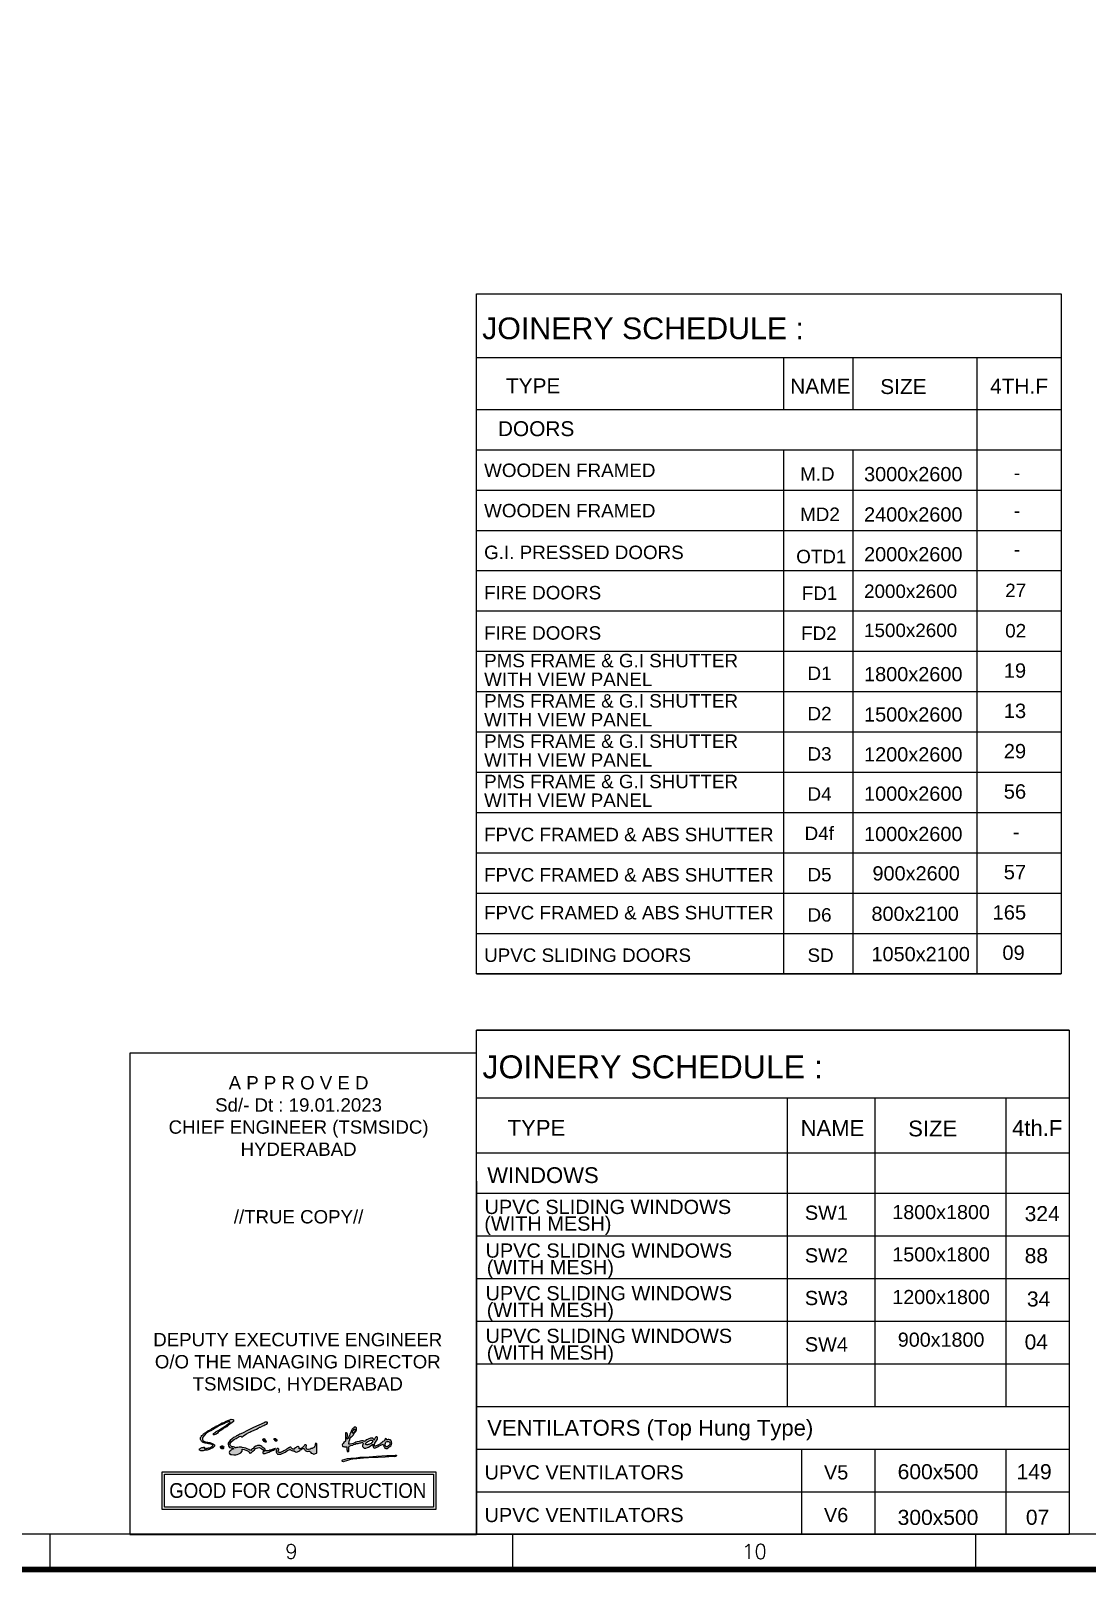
# Model space of a CAD drawing. Extents: x 7620542 to 7843793, y -6476226 to -6093835.
# Drawn here: x 7768538 to 7810962, y -6476226 to -6414280 of the extents above; entities that cross this region are included whole.
import ezdxf
from ezdxf.enums import TextEntityAlignment as Align

# ---------------------------------------------------------------- set-up
doc = ezdxf.new("R2010")
doc.units = 0
doc.header["$LTSCALE"] = 600
doc.header["$MEASUREMENT"] = 0
for name, color, linetype in [('HAT', 35, 'CONTINUOUS'), ('joinery', 7, 'CONTINUOUS'), ('sign-1', 170, 'CONTINUOUS'), ('TITLE', 7, 'CONTINUOUS'), ('Wall', 1, 'CONTINUOUS')]:
    doc.layers.add(name, color=color, linetype=linetype)
doc.styles.add('ARIAL', font='arial.ttf')
doc.styles.add('ROMANS', font='romans.shx')

# ---------------------------------------------------------------- blocks, each defined once
blk = doc.blocks.new('A$C66962185')
at = {"layer": 'TITLE'}
blk.add_line((360.7, -141176.03), (2.14, -141176.03), dxfattribs=at)
at = {"layer": 'TITLE', "color": 0}
for p, q in [((241.95, -141178.33), (241.95, -141176.03)), ((272.21, -141178.33), (272.21, -141176.03)), ((302.47, -141178.33), (302.47, -141176.03))]:
    blk.add_line(p, q, dxfattribs=at)
at = {"layer": 'TITLE', "color": 7, "const_width": 0.355}
blk.add_lwpolyline([(363, -140928.36), (363, -141178.33), (0, -141178.33), (0, -140928.36)], close=True, dxfattribs=at)
at = {"layer": 'TITLE', "color": 0, "style": 'ROMANS'}
for s, p in [('9', (257.73, -141177.15)), ('10', (287.99, -141177.15))]:
    blk.add_text(s, height=0.952, dxfattribs=at).set_placement(p, align=Align.MIDDLE)
blk = doc.blocks.new('SSrinivas Rao')
at = {"layer": 'sign-1', "ltscale": 150}
h = blk.add_hatch(color=256, dxfattribs=at)
h.dxf.hatch_style = 1
h.paths.add_polyline_path([(4908482, -2697589), (4908473, -2697617), (4908473, -2697647), (4908482, -2697672), (4908507, -2697690), (4908551, -2697711), (4908609, -2697716), (4908659, -2697727), (4908705, -2697739), (4908749, -2697764), (4908772, -2697785), (4908777, -2697801), (4908777, -2697815), (4908763, -2697838), (4908733, -2697863), (4908680, -2697884), (4908646, -2697902), (4908595, -2697913), (4908540, -2697920), (4908496, -2697930), (4908489, -2697930), (4908468, -2697930), (4908438, -2697930), (4908420, -2697923), (4908405, -2697920), (4908400, -2697912), (4908402, -2697887), (4908409, -2697881), (4908421, -2697876), (4908432, -2697869), (4908442, -2697861), (4908464, -2697854), (4908484, -2697854), (4908494, -2697848), (4908501, -2697847), (4908513, -2697841), (4908524, -2697846), (4908527, -2697853), (4908532, -2697862), (4908521, -2697867), (4908523, -2697874), (4908529, -2697880), (4908537, -2697883), (4908546, -2697883), (4908560, -2697874), (4908579, -2697874), (4908588, -2697870), (4908596, -2697869), (4908605, -2697864), (4908618, -2697864), (4908622, -2697860), (4908635, -2697860), (4908652, -2697860), (4908660, -2697858), (4908668, -2697856), (4908673, -2697853), (4908681, -2697851), (4908690, -2697850), (4908694, -2697843), (4908697, -2697837), (4908704, -2697833), (4908711, -2697828), (4908716, -2697825), (4908723, -2697824), (4908724, -2697817), (4908737, -2697802), (4908736, -2697797), (4908730, -2697792), (4908721, -2697782), (4908707, -2697772), (4908698, -2697771), (4908690, -2697767), (4908681, -2697767), (4908668, -2697762), (4908660, -2697759), (4908649, -2697755), (4908634, -2697755), (4908618, -2697751), (4908603, -2697751), (4908589, -2697745), (4908573, -2697745), (4908555, -2697741), (4908542, -2697741), (4908526, -2697733), (4908514, -2697733), (4908509, -2697728), (4908494, -2697723), (4908475, -2697719), (4908467, -2697712), (4908457, -2697705), (4908451, -2697696), (4908442, -2697679), (4908437, -2697669), (4908429, -2697654), (4908427, -2697644), (4908427, -2697629), (4908428, -2697614), (4908428, -2697604), (4908437, -2697591), (4908442, -2697574), (4908448, -2697567), (4908455, -2697552), (4908475, -2697541), (4908491, -2697527), (4908504, -2697512), (4908520, -2697502), (4908529, -2697491), (4908546, -2697482), (4908562, -2697473), (4908576, -2697461), (4908589, -2697449), (4908599, -2697440), (4908609, -2697433), (4908625, -2697423), (4908651, -2697415), (4908664, -2697410), (4908690, -2697396), (4908704, -2697384), (4908711, -2697376), (4908727, -2697370), (4908746, -2697361), (4908759, -2697348), (4908773, -2697344), (4908793, -2697333), (4908803, -2697321), (4908815, -2697317), (4908832, -2697310), (4908859, -2697300), (4908881, -2697288), (4908903, -2697277), (4908971, -2697239), (4909012, -2697223), (4909064, -2697195), (4909111, -2697173), (4909155, -2697157), (4909193, -2697146), (4909230, -2697151), (4909248, -2697164), (4909247, -2697205), (4909217, -2697230), (4909187, -2697248), (4909169, -2697262), (4909153, -2697275), (4909122, -2697295), (4909081, -2697332), (4909055, -2697345), (4909037, -2697361), (4909012, -2697371), (4908986, -2697391), (4908915, -2697437), (4908874, -2697460), (4908867, -2697472), (4908848, -2697495), (4908821, -2697516), (4908793, -2697529), (4908770, -2697536), (4908752, -2697536), (4908745, -2697527), (4908756, -2697499), (4908775, -2697483), (4908800, -2697470), (4908821, -2697453), (4908885, -2697414), (4908961, -2697371), (4909014, -2697336), (4909076, -2697295), (4909129, -2697251), (4909161, -2697223), (4909166, -2697212), (4909152, -2697205), (4909131, -2697205), (4909118, -2697207), (4909099, -2697217), (4909067, -2697230), (4909007, -2697258), (4908903, -2697304), (4908848, -2697336), (4908775, -2697375), (4908742, -2697398), (4908685, -2697435), (4908641, -2697453), (4908572, -2697495), (4908528, -2697541)])
h = blk.add_hatch(color=256, dxfattribs=at)
h.dxf.hatch_style = 1
h.paths.add_polyline_path([(4910037, -2697999), (4910078, -2697984), (4910129, -2697969), (4910174, -2697946), (4910208, -2697935), (4910244, -2697914), (4910283, -2697890), (4910300, -2697873), (4910287, -2697873), (4910268, -2697888), (4910240, -2697895), (4910214, -2697907), (4910195, -2697912), (4910187, -2697920), (4910146, -2697920), (4910140, -2697924), (4910114, -2697931), (4910099, -2697933), (4910067, -2697937), (4910054, -2697937), (4910043, -2697922), (4910043, -2697901), (4910028, -2697882), (4910009, -2697867), (4909984, -2697848), (4909960, -2697826), (4909934, -2697811), (4909915, -2697803), (4909851, -2697801), (4909804, -2697816), (4909766, -2697845), (4909738, -2697873), (4909719, -2697886), (4909701, -2697903), (4909686, -2697924), (4909661, -2697918), (4909633, -2697901), (4909590, -2697882), (4909554, -2697869), (4909515, -2697856), (4909468, -2697848), (4909447, -2697839), (4909413, -2697843), (4909389, -2697845), (4909355, -2697854), (4909340, -2697854), (4909321, -2697854), (4909298, -2697861), (4909291, -2697854), (4909272, -2697843), (4909246, -2697837), (4909214, -2697831), (4909197, -2697826), (4909186, -2697813), (4909174, -2697796), (4909156, -2697788), (4909169, -2697749), (4909193, -2697711), (4909242, -2697666), (4909278, -2697645), (4909319, -2697623), (4909370, -2697589), (4909392, -2697579), (4909434, -2697570), (4909451, -2697585), (4909466, -2697581), (4909477, -2697581), (4909498, -2697557), (4909530, -2697536), (4909577, -2697508), (4909629, -2697480), (4909659, -2697468), (4909680, -2697451), (4909708, -2697440), (4909821, -2697389), (4909868, -2697372), (4909881, -2697361), (4909900, -2697346), (4909924, -2697346), (4909981, -2697312), (4910009, -2697299), (4910035, -2697286), (4910060, -2697275), (4910082, -2697267), (4910097, -2697246), (4910101, -2697226), (4910086, -2697218), (4910065, -2697216), (4910041, -2697222), (4910018, -2697231), (4909751, -2697350), (4909597, -2697429), (4909477, -2697491), (4909411, -2697519), (4909362, -2697555), (4909340, -2697555), (4909325, -2697562), (4909302, -2697583), (4909253, -2697604), (4909221, -2697630), (4909163, -2697679), (4909131, -2697715), (4909118, -2697743), (4909114, -2697777), (4909122, -2697809), (4909137, -2697824), (4909154, -2697848), (4909188, -2697860), (4909229, -2697869), (4909248, -2697875), (4909255, -2697884), (4909212, -2697899), (4909193, -2697916), (4909165, -2697935), (4909152, -2697952), (4909144, -2697978), (4909154, -2697999), (4909182, -2698023), (4909203, -2698029), (4909255, -2698033), (4909308, -2698033), (4909340, -2698029), (4909387, -2698012), (4909434, -2697980), (4909462, -2697946), (4909464, -2697912), (4909456, -2697901), (4909473, -2697892), (4909520, -2697901), (4909556, -2697914), (4909586, -2697922), (4909616, -2697939), (4909637, -2697963), (4909657, -2697988), (4909667, -2697991), (4909689, -2697982), (4909729, -2697942), (4909770, -2697905), (4909800, -2697875), (4909853, -2697856), (4909889, -2697848), (4909930, -2697865), (4909958, -2697880), (4909986, -2697907), (4910003, -2697931), (4910018, -2697948), (4909994, -2697950), (4909979, -2697961), (4909981, -2697974), (4909986, -2697997)])
h = blk.add_hatch(color=256, dxfattribs=at)
h.dxf.hatch_style = 1
h.paths.add_polyline_path([(4912150, -2697518), (4912148, -2697541), (4912137, -2697561), (4912129, -2697585), (4912116, -2697611), (4912109, -2697626), (4912088, -2697643), (4912088, -2697619), (4912092, -2697552), (4912092, -2697515), (4912085, -2697492), (4912068, -2697483), (4912044, -2697483), (4912040, -2697498), (4912042, -2697535), (4912042, -2697561), (4912042, -2697595), (4912042, -2697641), (4912044, -2697667), (4912044, -2697675), (4912044, -2697691), (4912003, -2697725), (4911982, -2697753), (4911966, -2697771), (4911962, -2697788), (4911964, -2697814), (4911975, -2697825), (4911999, -2697827), (4912018, -2697833), (4912044, -2697833), (4912072, -2697830), (4912075, -2697868), (4912077, -2697900), (4912081, -2697922), (4912083, -2697950), (4912088, -2697954), (4912120, -2697954), (4912124, -2697944), (4912129, -2697889), (4912129, -2697861), (4912129, -2697840), (4912133, -2697822), (4912133, -2697816), (4912176, -2697801), (4912224, -2697790), (4912241, -2697779), (4912285, -2697771), (4912308, -2697753), (4912339, -2697749), (4912356, -2697747), (4912382, -2697742), (4912408, -2697738), (4912427, -2697732), (4912460, -2697726), (4912479, -2697734), (4912483, -2697756), (4912477, -2697777), (4912469, -2697799), (4912469, -2697816), (4912471, -2697825), (4912479, -2697838), (4912497, -2697855), (4912505, -2697866), (4912527, -2697866), (4912553, -2697864), (4912592, -2697851), (4912618, -2697840), (4912659, -2697816), (4912700, -2697788), (4912713, -2697777), (4912730, -2697766), (4912724, -2697788), (4912724, -2697807), (4912733, -2697829), (4912739, -2697851), (4912754, -2697864), (4912795, -2697855), (4912839, -2697838), (4912886, -2697812), (4912923, -2697790), (4912981, -2697771), (4912988, -2697786), (4912997, -2697822), (4913012, -2697844), (4913027, -2697864), (4913046, -2697872), (4913085, -2697874), (4913111, -2697859), (4913135, -2697835), (4913172, -2697809), (4913191, -2697773), (4913196, -2697740), (4913191, -2697706), (4913170, -2697671), (4913159, -2697662), (4913139, -2697658), (4913120, -2697654), (4913107, -2697652), (4913092, -2697656), (4913072, -2697662), (4913066, -2697654), (4913066, -2697634), (4913046, -2697630), (4913031, -2697637), (4913027, -2697647), (4913020, -2697669), (4912997, -2697691), (4912973, -2697704), (4912951, -2697725), (4912938, -2697734), (4912925, -2697742), (4912919, -2697758), (4912901, -2697766), (4912884, -2697777), (4912867, -2697786), (4912834, -2697797), (4912799, -2697813), (4912774, -2697818), (4912769, -2697820), (4912763, -2697809), (4912765, -2697781), (4912774, -2697753), (4912774, -2697742), (4912789, -2697719), (4912806, -2697691), (4912826, -2697667), (4912839, -2697645), (4912841, -2697619), (4912841, -2697595), (4912828, -2697587), (4912817, -2697583), (4912795, -2697598), (4912784, -2697611), (4912776, -2697628), (4912767, -2697639), (4912761, -2697656), (4912756, -2697669), (4912746, -2697645), (4912737, -2697632), (4912722, -2697621), (4912700, -2697617), (4912668, -2697617), (4912652, -2697626), (4912627, -2697634), (4912605, -2697643), (4912588, -2697650), (4912557, -2697662), (4912536, -2697691), (4912518, -2697693), (4912512, -2697704), (4912507, -2697699), (4912497, -2697693), (4912486, -2697684), (4912479, -2697682), (4912466, -2697682), (4912445, -2697688), (4912410, -2697693), (4912382, -2697699), (4912337, -2697712), (4912300, -2697719), (4912272, -2697730), (4912237, -2697749), (4912204, -2697755), (4912157, -2697766), (4912153, -2697768), (4912126, -2697771), (4912129, -2697736), (4912137, -2697717), (4912137, -2697695), (4912144, -2697675), (4912153, -2697647), (4912153, -2697628), (4912166, -2697606), (4912185, -2697583), (4912207, -2697570), (4912224, -2697552), (4912243, -2697535), (4912261, -2697496), (4912295, -2697457), (4912306, -2697438), (4912315, -2697410), (4912319, -2697388), (4912317, -2697362), (4912311, -2697353), (4912300, -2697347), (4912289, -2697345), (4912276, -2697345), (4912263, -2697347), (4912250, -2697356), (4912230, -2697366), (4912213, -2697392), (4912204, -2697412), (4912187, -2697451), (4912179, -2697472), (4912163, -2697500)])
h.paths.add_polyline_path([(4912218, -2697482), (4912219, -2697463), (4912226, -2697440), (4912234, -2697426), (4912248, -2697406), (4912253, -2697397), (4912276, -2697392), (4912285, -2697401), (4912283, -2697412), (4912282, -2697428), (4912276, -2697440), (4912271, -2697456), (4912263, -2697466), (4912249, -2697479), (4912240, -2697488), (4912234, -2697494), (4912215, -2697492)], flags=16)
h.paths.add_polyline_path([(4912553, -2697744), (4912570, -2697729), (4912582, -2697715), (4912604, -2697700), (4912623, -2697689), (4912635, -2697681), (4912651, -2697676), (4912681, -2697668), (4912715, -2697668), (4912720, -2697685), (4912724, -2697695), (4912717, -2697706), (4912709, -2697723), (4912690, -2697735), (4912679, -2697747), (4912658, -2697762), (4912642, -2697768), (4912625, -2697773), (4912609, -2697778), (4912594, -2697784), (4912578, -2697783), (4912547, -2697776), (4912543, -2697764), (4912544, -2697763), (4912544, -2697763), (4912546, -2697759)], flags=16)
h.paths.add_polyline_path([(4913038, -2697752), (4913043, -2697732), (4913046, -2697720), (4913061, -2697706), (4913080, -2697702), (4913113, -2697700), (4913146, -2697713), (4913153, -2697740), (4913151, -2697766), (4913144, -2697783), (4913127, -2697797), (4913110, -2697811), (4913094, -2697827), (4913079, -2697832), (4913055, -2697830), (4913047, -2697821), (4913042, -2697810), (4913036, -2697801), (4913034, -2697787), (4913034, -2697777), (4913034, -2697764), (4913037, -2697754)], flags=16)
h = blk.add_hatch(color=256, dxfattribs=at)
h.dxf.hatch_style = 1
h.paths.add_polyline_path([(4908976, -2697883), (4908991, -2697883), (4908998, -2697878), (4909003, -2697870), (4909002, -2697855), (4909000, -2697846), (4909008, -2697836), (4909003, -2697819), (4908997, -2697814), (4908984, -2697815), (4908975, -2697813), (4908957, -2697813), (4908942, -2697816), (4908930, -2697821), (4908926, -2697831), (4908926, -2697836), (4908928, -2697851), (4908933, -2697859), (4908931, -2697870), (4908942, -2697877), (4908948, -2697879), (4908961, -2697883)])
h = blk.add_hatch(color=256, dxfattribs=at)
h.dxf.hatch_style = 1
h.paths.add_polyline_path([(4910064, -2697707), (4910063, -2697699), (4910058, -2697681), (4910049, -2697668), (4910043, -2697655), (4910032, -2697643), (4910021, -2697630), (4910009, -2697625), (4910002, -2697624), (4909995, -2697629), (4909986, -2697640), (4909983, -2697653), (4909985, -2697664), (4909992, -2697672), (4909997, -2697681), (4910004, -2697690), (4910008, -2697700), (4910019, -2697709), (4910035, -2697711), (4910050, -2697718), (4910061, -2697718)])
h.paths.add_polyline_path([(4910328, -2697682), (4910328, -2697663), (4910328, -2697654), (4910322, -2697647), (4910317, -2697641), (4910309, -2697636), (4910301, -2697630), (4910292, -2697625), (4910283, -2697625), (4910272, -2697626), (4910268, -2697629), (4910267, -2697636), (4910267, -2697646), (4910267, -2697654), (4910267, -2697663), (4910283, -2697663), (4910283, -2697676), (4910291, -2697682), (4910297, -2697691), (4910314, -2697691), (4910323, -2697691)])
h = blk.add_hatch(color=256, dxfattribs=at)
h.dxf.hatch_style = 1
h.paths.add_polyline_path([(4911298, -2698003), (4911319, -2697990), (4911327, -2697981), (4911327, -2697902), (4911327, -2697865), (4911327, -2697853), (4911325, -2697831), (4911329, -2697762), (4911322, -2697750), (4911303, -2697745), (4911294, -2697755), (4911290, -2697762), (4911290, -2697772), (4911285, -2697792), (4911285, -2697801), (4911276, -2697818), (4911260, -2697840), (4911248, -2697855), (4911223, -2697868), (4911213, -2697873), (4911197, -2697875), (4911183, -2697879), (4911162, -2697894), (4911150, -2697895), (4911119, -2697900), (4911101, -2697900), (4911079, -2697895), (4911068, -2697882), (4911066, -2697856), (4911066, -2697828), (4911068, -2697813), (4911068, -2697801), (4911064, -2697792), (4911058, -2697784), (4911042, -2697784), (4911030, -2697786), (4911022, -2697796), (4911013, -2697808), (4910995, -2697826), (4910980, -2697841), (4910961, -2697860), (4910929, -2697873), (4910909, -2697884), (4910888, -2697890), (4910886, -2697867), (4910885, -2697849), (4910878, -2697835), (4910865, -2697825), (4910855, -2697825), (4910832, -2697832), (4910814, -2697847), (4910800, -2697856), (4910783, -2697859), (4910776, -2697864), (4910775, -2697875), (4910764, -2697895), (4910729, -2697891), (4910720, -2697881), (4910706, -2697876), (4910699, -2697865), (4910691, -2697853), (4910683, -2697845), (4910666, -2697844), (4910654, -2697844), (4910643, -2697849), (4910631, -2697857), (4910583, -2697895), (4910561, -2697902), (4910552, -2697912), (4910524, -2697924), (4910498, -2697934), (4910481, -2697943), (4910479, -2697948), (4910458, -2697957), (4910433, -2697972), (4910403, -2697975), (4910372, -2697981), (4910364, -2697955), (4910365, -2697934), (4910372, -2697922), (4910381, -2697904), (4910380, -2697889), (4910373, -2697883), (4910360, -2697877), (4910351, -2697877), (4910337, -2697880), (4910329, -2697888), (4910322, -2697899), (4910316, -2697908), (4910314, -2697934), (4910314, -2697948), (4910316, -2697969), (4910325, -2697983), (4910336, -2698001), (4910349, -2698014), (4910371, -2698018), (4910386, -2698019), (4910410, -2698021), (4910432, -2698015), (4910462, -2697998), (4910502, -2697981), (4910542, -2697963), (4910573, -2697938), (4910600, -2697922), (4910635, -2697908), (4910654, -2697898), (4910659, -2697892), (4910674, -2697906), (4910689, -2697918), (4910708, -2697924), (4910729, -2697932), (4910745, -2697930), (4910764, -2697931), (4910775, -2697944), (4910793, -2697958), (4910810, -2697967), (4910847, -2697957), (4910878, -2697942), (4910902, -2697927), (4910920, -2697912), (4910946, -2697899), (4910964, -2697888), (4910981, -2697877), (4911008, -2697875), (4911023, -2697892), (4911040, -2697926), (4911055, -2697936), (4911087, -2697947), (4911119, -2697943), (4911146, -2697941), (4911166, -2697969), (4911185, -2697989), (4911223, -2697999), (4911251, -2698013), (4911278, -2698005)])
h = blk.add_hatch(color=256, dxfattribs=at)
h.dxf.hatch_style = 1
h.paths.add_polyline_path([(4913266, -2698082), (4913299, -2698073), (4913305, -2698063), (4913314, -2698049), (4913314, -2698038), (4913279, -2698038), (4913211, -2698047), (4913071, -2698052), (4912812, -2698069), (4912538, -2698089), (4912474, -2698091), (4912399, -2698091), (4912309, -2698109), (4912176, -2698117), (4912094, -2698126), (4912031, -2698141), (4911967, -2698155), (4911965, -2698166), (4911963, -2698176), (4911963, -2698190), (4911972, -2698203), (4911991, -2698207), (4912007, -2698201), (4912064, -2698181), (4912171, -2698150), (4912226, -2698144), (4912327, -2698135), (4912412, -2698122), (4912491, -2698117), (4912619, -2698109), (4912860, -2698098), (4913029, -2698089), (4913218, -2698076), (4913235, -2698076)])
for points in [[(4908401, -2697907), (4908402, -2697887), (4908409, -2697881), (4908421, -2697876), (4908432, -2697869), (4908442, -2697861), (4908464, -2697854), (4908484, -2697854), (4908494, -2697848), (4908501, -2697847), (4908513, -2697841), (4908524, -2697846), (4908527, -2697853), (4908530, -2697858), (4908530, -2697863), (4908521, -2697867), (4908523, -2697874), (4908529, -2697880), (4908537, -2697883), (4908546, -2697883), (4908557, -2697876), (4908566, -2697874), (4908579, -2697874), (4908588, -2697870), (4908596, -2697869), (4908605, -2697864), (4908618, -2697864), (4908622, -2697860), (4908635, -2697860), (4908652, -2697860), (4908660, -2697858), (4908668, -2697856), (4908673, -2697853), (4908681, -2697851), (4908690, -2697850), (4908694, -2697843), (4908697, -2697837), (4908704, -2697833), (4908711, -2697828), (4908716, -2697825), (4908723, -2697824), (4908724, -2697817), (4908733, -2697807), (4908737, -2697805), (4908736, -2697797), (4908730, -2697792), (4908721, -2697782), (4908707, -2697772), (4908698, -2697771), (4908690, -2697767), (4908681, -2697767), (4908668, -2697762), (4908660, -2697759), (4908649, -2697755), (4908634, -2697755), (4908618, -2697751), (4908603, -2697751), (4908589, -2697745), (4908573, -2697745), (4908555, -2697741), (4908542, -2697741), (4908526, -2697733), (4908514, -2697733), (4908509, -2697728), (4908494, -2697723), (4908475, -2697719), (4908467, -2697712), (4908457, -2697705), (4908451, -2697696), (4908442, -2697679), (4908437, -2697669), (4908429, -2697654), (4908427, -2697644), (4908427, -2697629), (4908428, -2697614), (4908428, -2697604), (4908437, -2697591), (4908442, -2697574), (4908448, -2697567), (4908455, -2697552), (4908475, -2697541), (4908491, -2697527), (4908504, -2697512), (4908520, -2697502), (4908529, -2697491), (4908546, -2697482), (4908562, -2697473), (4908576, -2697461), (4908589, -2697449), (4908599, -2697440), (4908609, -2697433), (4908625, -2697423), (4908651, -2697415), (4908664, -2697410), (4908690, -2697396), (4908704, -2697384), (4908711, -2697376), (4908727, -2697370), (4908746, -2697361), (4908759, -2697348), (4908773, -2697344), (4908793, -2697333), (4908803, -2697321), (4908815, -2697317), (4908832, -2697310), (4908859, -2697300), (4908881, -2697288), (4908903, -2697277), (4908971, -2697239), (4909012, -2697223), (4909064, -2697195), (4909111, -2697173), (4909155, -2697157), (4909193, -2697146), (4909230, -2697151), (4909248, -2697164), (4909247, -2697205), (4909217, -2697230), (4909187, -2697248), (4909169, -2697262), (4909153, -2697275), (4909122, -2697295), (4909081, -2697332), (4909055, -2697345), (4909037, -2697361), (4909012, -2697371), (4908986, -2697391), (4908915, -2697437), (4908874, -2697460), (4908867, -2697472), (4908848, -2697495), (4908821, -2697516), (4908793, -2697529), (4908770, -2697536), (4908752, -2697536), (4908745, -2697527), (4908756, -2697499), (4908775, -2697483), (4908800, -2697470), (4908821, -2697453), (4908885, -2697414), (4908961, -2697371), (4909014, -2697336), (4909076, -2697295), (4909129, -2697251), (4909161, -2697223), (4909166, -2697212), (4909152, -2697205), (4909131, -2697205), (4909118, -2697207), (4909099, -2697217), (4909067, -2697230), (4909007, -2697258), (4908903, -2697304), (4908848, -2697336), (4908775, -2697375), (4908742, -2697398), (4908685, -2697435), (4908641, -2697453), (4908572, -2697495), (4908528, -2697541), (4908482, -2697589), (4908473, -2697617), (4908473, -2697647), (4908482, -2697672), (4908507, -2697690), (4908551, -2697711), (4908609, -2697716), (4908659, -2697727), (4908705, -2697739), (4908749, -2697764), (4908772, -2697785), (4908777, -2697801), (4908777, -2697815), (4908763, -2697838), (4908733, -2697863), (4908680, -2697884), (4908646, -2697902), (4908595, -2697913), (4908540, -2697920), (4908496, -2697930), (4908489, -2697930), (4908468, -2697930), (4908438, -2697930), (4908420, -2697923), (4908408, -2697920), (4908405, -2697919), (4908402, -2697914), (4908401, -2697907)], [(4909291, -2697854), (4909272, -2697843), (4909246, -2697837), (4909214, -2697831), (4909197, -2697826), (4909186, -2697813), (4909174, -2697796), (4909156, -2697788), (4909169, -2697749), (4909193, -2697711), (4909242, -2697666), (4909278, -2697645), (4909319, -2697623), (4909370, -2697589), (4909392, -2697579), (4909434, -2697570), (4909451, -2697585), (4909466, -2697581), (4909477, -2697581), (4909498, -2697557), (4909530, -2697536), (4909577, -2697508), (4909629, -2697480), (4909659, -2697468), (4909680, -2697451), (4909708, -2697440), (4909821, -2697389), (4909868, -2697372), (4909881, -2697361), (4909900, -2697346), (4909924, -2697346), (4909981, -2697312), (4910009, -2697299), (4910035, -2697286), (4910060, -2697275), (4910082, -2697267), (4910097, -2697246), (4910101, -2697226), (4910086, -2697218), (4910065, -2697216), (4910041, -2697222), (4910018, -2697231), (4909751, -2697350), (4909597, -2697429), (4909477, -2697491), (4909411, -2697519), (4909362, -2697555), (4909340, -2697555), (4909325, -2697562), (4909302, -2697583), (4909253, -2697604), (4909221, -2697630), (4909163, -2697679), (4909131, -2697715), (4909118, -2697743), (4909114, -2697777), (4909122, -2697809), (4909137, -2697824), (4909154, -2697848), (4909188, -2697860), (4909229, -2697869), (4909248, -2697875), (4909255, -2697884), (4909212, -2697899), (4909193, -2697916), (4909165, -2697935), (4909152, -2697952), (4909144, -2697978), (4909154, -2697999), (4909182, -2698023), (4909203, -2698029), (4909255, -2698033), (4909308, -2698033), (4909340, -2698029), (4909387, -2698012), (4909434, -2697980), (4909462, -2697946), (4909464, -2697912), (4909456, -2697901), (4909473, -2697892), (4909520, -2697901), (4909556, -2697914), (4909586, -2697922), (4909616, -2697939), (4909637, -2697963), (4909657, -2697988), (4909667, -2697991), (4909689, -2697982), (4909729, -2697942), (4909770, -2697905), (4909800, -2697875), (4909853, -2697856), (4909889, -2697848), (4909930, -2697865), (4909958, -2697880), (4909986, -2697907), (4910003, -2697931), (4910018, -2697948), (4909994, -2697950), (4909979, -2697961), (4909981, -2697974), (4909986, -2697997), (4910037, -2697999), (4910078, -2697984), (4910129, -2697969), (4910174, -2697946), (4910208, -2697935), (4910244, -2697914), (4910283, -2697890), (4910300, -2697873), (4910287, -2697873), (4910268, -2697888), (4910240, -2697895), (4910214, -2697907), (4910195, -2697912), (4910187, -2697920), (4910146, -2697920), (4910140, -2697924), (4910114, -2697931), (4910099, -2697933), (4910067, -2697937), (4910054, -2697937), (4910043, -2697922), (4910043, -2697901), (4910028, -2697882), (4910009, -2697867), (4909984, -2697848), (4909960, -2697826), (4909934, -2697811), (4909915, -2697803), (4909851, -2697801), (4909804, -2697816), (4909766, -2697845), (4909738, -2697873), (4909719, -2697886), (4909701, -2697903), (4909686, -2697924), (4909661, -2697918), (4909633, -2697901), (4909590, -2697882), (4909554, -2697869), (4909515, -2697856), (4909468, -2697848), (4909447, -2697839), (4909413, -2697843), (4909389, -2697845), (4909355, -2697854), (4909340, -2697854), (4909321, -2697854), (4909306, -2697858), (4909300, -2697856), (4909293, -2697856), (4909291, -2697854)], [(4912044, -2697483), (4912040, -2697498), (4912042, -2697535), (4912042, -2697561), (4912042, -2697595), (4912042, -2697641), (4912044, -2697667), (4912044, -2697675), (4912044, -2697691), (4912003, -2697725), (4911982, -2697753), (4911966, -2697771), (4911962, -2697788), (4911964, -2697814), (4911975, -2697825), (4911999, -2697827), (4912018, -2697833), (4912044, -2697833), (4912066, -2697831), (4912072, -2697831), (4912075, -2697868), (4912077, -2697900), (4912081, -2697922), (4912083, -2697950), (4912088, -2697954), (4912120, -2697954), (4912124, -2697944), (4912129, -2697889), (4912129, -2697861), (4912129, -2697840), (4912133, -2697822), (4912133, -2697816), (4912176, -2697801), (4912224, -2697790), (4912241, -2697779), (4912285, -2697771), (4912308, -2697753), (4912339, -2697749), (4912356, -2697747), (4912382, -2697742), (4912408, -2697738), (4912427, -2697732), (4912451, -2697727), (4912464, -2697727), (4912479, -2697734), (4912482, -2697747), (4912482, -2697762), (4912477, -2697777), (4912469, -2697799), (4912469, -2697816), (4912471, -2697825), (4912479, -2697838), (4912497, -2697855), (4912505, -2697866), (4912527, -2697866), (4912553, -2697864), (4912592, -2697851), (4912618, -2697840), (4912659, -2697816), (4912700, -2697788), (4912713, -2697777), (4912730, -2697766), (4912724, -2697788), (4912724, -2697807), (4912733, -2697829), (4912739, -2697851), (4912754, -2697864), (4912795, -2697855), (4912839, -2697838), (4912886, -2697812), (4912923, -2697790), (4912981, -2697771), (4912988, -2697786), (4912997, -2697822), (4913012, -2697844), (4913027, -2697864), (4913046, -2697872), (4913085, -2697874), (4913111, -2697859), (4913135, -2697835), (4913172, -2697809), (4913191, -2697773), (4913196, -2697740), (4913191, -2697706), (4913170, -2697671), (4913159, -2697662), (4913139, -2697658), (4913120, -2697654), (4913107, -2697652), (4913092, -2697656), (4913072, -2697662), (4913066, -2697654), (4913066, -2697634), (4913046, -2697630), (4913031, -2697637), (4913027, -2697647), (4913020, -2697669), (4912997, -2697691), (4912973, -2697704), (4912951, -2697725), (4912938, -2697734), (4912925, -2697742), (4912919, -2697758), (4912901, -2697766), (4912884, -2697777), (4912867, -2697786), (4912834, -2697797), (4912810, -2697807), (4912793, -2697814), (4912774, -2697818), (4912769, -2697820), (4912763, -2697809), (4912765, -2697781), (4912774, -2697753), (4912774, -2697742), (4912789, -2697719), (4912806, -2697691), (4912826, -2697667), (4912839, -2697645), (4912841, -2697619), (4912841, -2697595), (4912828, -2697587), (4912817, -2697583), (4912795, -2697598), (4912784, -2697611), (4912776, -2697628), (4912767, -2697639), (4912761, -2697656), (4912756, -2697669), (4912746, -2697645), (4912737, -2697632), (4912722, -2697621), (4912700, -2697617), (4912668, -2697617), (4912652, -2697626), (4912627, -2697634), (4912605, -2697643), (4912588, -2697650), (4912557, -2697662), (4912536, -2697691), (4912518, -2697693), (4912512, -2697704), (4912507, -2697699), (4912497, -2697693), (4912486, -2697684), (4912479, -2697682), (4912466, -2697682), (4912445, -2697688), (4912410, -2697693), (4912382, -2697699), (4912337, -2697712), (4912300, -2697719), (4912272, -2697730), (4912237, -2697749), (4912204, -2697755), (4912157, -2697766), (4912153, -2697768), (4912133, -2697771), (4912127, -2697768), (4912129, -2697736), (4912137, -2697717), (4912137, -2697695), (4912144, -2697675), (4912153, -2697647), (4912153, -2697628), (4912166, -2697606), (4912185, -2697583), (4912207, -2697570), (4912224, -2697552), (4912243, -2697535), (4912261, -2697496), (4912295, -2697457), (4912306, -2697438), (4912315, -2697410), (4912319, -2697388), (4912317, -2697362), (4912311, -2697353), (4912300, -2697347), (4912289, -2697345), (4912276, -2697345), (4912263, -2697347), (4912250, -2697356), (4912230, -2697366), (4912213, -2697392), (4912204, -2697412), (4912187, -2697451), (4912179, -2697472), (4912163, -2697500), (4912150, -2697518), (4912148, -2697541), (4912137, -2697561), (4912129, -2697585), (4912116, -2697611), (4912109, -2697626), (4912088, -2697643), (4912088, -2697619), (4912092, -2697552), (4912092, -2697515), (4912088, -2697500), (4912085, -2697492), (4912068, -2697483), (4912057, -2697483), (4912048, -2697481), (4912047, -2697482), (4912044, -2697483)], [(4912218, -2697482), (4912219, -2697463), (4912226, -2697440), (4912234, -2697426), (4912248, -2697406), (4912253, -2697397), (4912268, -2697394), (4912278, -2697394), (4912285, -2697401), (4912283, -2697412), (4912282, -2697428), (4912276, -2697440), (4912271, -2697456), (4912263, -2697466), (4912249, -2697479), (4912240, -2697488), (4912234, -2697494), (4912225, -2697493), (4912219, -2697490), (4912218, -2697489), (4912217, -2697486), (4912218, -2697482)], [(4908927, -2697822), (4908942, -2697816), (4908957, -2697813), (4908975, -2697813), (4908984, -2697815), (4908997, -2697814), (4909003, -2697819), (4909008, -2697836), (4909000, -2697846), (4909002, -2697855), (4909003, -2697870), (4908998, -2697878), (4908991, -2697883), (4908976, -2697883), (4908961, -2697883), (4908948, -2697879), (4908942, -2697877), (4908931, -2697870), (4908933, -2697859), (4908927, -2697851), (4908927, -2697845), (4908926, -2697836), (4908926, -2697831), (4908927, -2697827), (4908928, -2697824), (4908927, -2697822)], [(4910009, -2697625), (4910021, -2697630), (4910032, -2697643), (4910043, -2697655), (4910049, -2697668), (4910058, -2697681), (4910063, -2697699), (4910064, -2697707), (4910061, -2697718), (4910050, -2697718), (4910035, -2697711), (4910019, -2697709), (4910008, -2697700), (4910004, -2697690), (4909997, -2697681), (4909992, -2697672), (4909985, -2697664), (4909983, -2697653), (4909986, -2697640), (4909995, -2697629), (4910002, -2697624), (4910009, -2697625)], [(4910272, -2697626), (4910283, -2697625), (4910292, -2697625), (4910301, -2697630), (4910309, -2697636), (4910317, -2697641), (4910322, -2697647), (4910328, -2697654), (4910328, -2697663), (4910328, -2697673), (4910328, -2697682), (4910323, -2697691), (4910314, -2697691), (4910305, -2697691), (4910297, -2697691), (4910291, -2697682), (4910283, -2697676), (4910283, -2697669), (4910275, -2697663), (4910267, -2697663), (4910267, -2697654), (4910267, -2697646), (4910267, -2697636), (4910268, -2697629), (4910272, -2697626)], [(4910340, -2697877), (4910329, -2697888), (4910322, -2697899), (4910316, -2697908), (4910314, -2697934), (4910314, -2697948), (4910316, -2697969), (4910325, -2697983), (4910336, -2698001), (4910349, -2698014), (4910371, -2698018), (4910386, -2698019), (4910410, -2698021), (4910432, -2698015), (4910462, -2697998), (4910502, -2697981), (4910542, -2697963), (4910573, -2697938), (4910600, -2697922), (4910635, -2697908), (4910654, -2697898), (4910659, -2697892), (4910674, -2697906), (4910689, -2697918), (4910708, -2697924), (4910729, -2697932), (4910745, -2697930), (4910764, -2697931), (4910775, -2697944), (4910793, -2697958), (4910810, -2697967), (4910847, -2697957), (4910878, -2697942), (4910902, -2697927), (4910920, -2697912), (4910946, -2697899), (4910964, -2697888), (4910981, -2697877), (4911008, -2697875), (4911023, -2697892), (4911040, -2697926), (4911055, -2697936), (4911087, -2697947), (4911119, -2697943), (4911138, -2697942), (4911149, -2697946), (4911166, -2697969), (4911185, -2697989), (4911223, -2697999), (4911251, -2698013), (4911278, -2698005), (4911298, -2698003), (4911319, -2697990), (4911327, -2697981), (4911327, -2697902), (4911327, -2697865), (4911327, -2697853), (4911325, -2697831), (4911329, -2697762), (4911322, -2697750), (4911303, -2697745), (4911294, -2697755), (4911290, -2697762), (4911290, -2697772), (4911285, -2697792), (4911285, -2697801), (4911276, -2697818), (4911260, -2697840), (4911248, -2697855), (4911223, -2697868), (4911213, -2697873), (4911197, -2697875), (4911183, -2697879), (4911162, -2697894), (4911150, -2697895), (4911119, -2697900), (4911101, -2697900), (4911079, -2697895), (4911068, -2697883), (4911067, -2697875), (4911066, -2697856), (4911066, -2697828), (4911068, -2697813), (4911068, -2697801), (4911064, -2697792), (4911058, -2697784), (4911042, -2697784), (4911030, -2697786), (4911022, -2697796), (4911013, -2697808), (4910995, -2697826), (4910980, -2697841), (4910961, -2697860), (4910929, -2697873), (4910909, -2697884), (4910895, -2697888), (4910887, -2697884), (4910886, -2697867), (4910885, -2697849), (4910878, -2697835), (4910865, -2697825), (4910855, -2697825), (4910832, -2697832), (4910814, -2697847), (4910800, -2697856), (4910783, -2697859), (4910776, -2697864), (4910775, -2697875), (4910768, -2697888), (4910760, -2697895), (4910729, -2697891), (4910720, -2697881), (4910706, -2697876), (4910699, -2697865), (4910691, -2697853), (4910683, -2697845), (4910666, -2697844), (4910654, -2697844), (4910643, -2697849), (4910631, -2697857), (4910583, -2697895), (4910561, -2697902), (4910552, -2697912), (4910524, -2697924), (4910498, -2697934), (4910481, -2697943), (4910479, -2697948), (4910458, -2697957), (4910441, -2697967), (4910426, -2697973), (4910403, -2697975), (4910380, -2697979), (4910369, -2697973), (4910364, -2697955), (4910365, -2697934), (4910372, -2697922), (4910381, -2697904), (4910380, -2697889), (4910373, -2697883), (4910360, -2697877), (4910351, -2697877), (4910344, -2697879), (4910340, -2697877)], [(4912546, -2697759), (4912553, -2697744), (4912570, -2697729), (4912582, -2697715), (4912604, -2697700), (4912623, -2697689), (4912635, -2697681), (4912651, -2697676), (4912668, -2697671), (4912687, -2697668), (4912703, -2697668), (4912716, -2697673), (4912720, -2697685), (4912724, -2697695), (4912717, -2697706), (4912709, -2697723), (4912690, -2697735), (4912679, -2697747), (4912658, -2697762), (4912642, -2697768), (4912625, -2697773), (4912609, -2697778), (4912594, -2697784), (4912578, -2697783), (4912556, -2697778), (4912547, -2697775), (4912544, -2697767), (4912544, -2697765), (4912544, -2697763), (4912546, -2697759)], [(4913038, -2697752), (4913043, -2697732), (4913046, -2697720), (4913061, -2697706), (4913080, -2697702), (4913102, -2697701), (4913117, -2697702), (4913135, -2697708), (4913146, -2697715), (4913150, -2697727), (4913153, -2697746), (4913152, -2697760), (4913149, -2697772), (4913144, -2697783), (4913127, -2697797), (4913110, -2697811), (4913099, -2697822), (4913092, -2697828), (4913079, -2697832), (4913058, -2697830), (4913052, -2697827), (4913047, -2697821), (4913042, -2697810), (4913036, -2697801), (4913034, -2697787), (4913034, -2697777), (4913034, -2697768), (4913035, -2697763), (4913037, -2697757), (4913037, -2697754), (4913038, -2697752)], [(4911967, -2698155), (4912031, -2698141), (4912094, -2698126), (4912176, -2698117), (4912309, -2698109), (4912399, -2698091), (4912474, -2698091), (4912538, -2698089), (4912812, -2698069), (4913071, -2698052), (4913211, -2698047), (4913279, -2698038), (4913314, -2698038), (4913314, -2698049), (4913305, -2698063), (4913299, -2698073), (4913266, -2698082), (4913235, -2698076), (4913218, -2698076), (4913029, -2698089), (4912860, -2698098), (4912619, -2698109), (4912491, -2698117), (4912412, -2698122), (4912327, -2698135), (4912226, -2698144), (4912171, -2698150), (4912064, -2698181), (4912007, -2698201), (4911991, -2698207), (4911972, -2698203), (4911963, -2698190), (4911963, -2698176), (4911965, -2698166), (4911967, -2698155)]]:
    blk.add_lwpolyline(points, dxfattribs=at)
blk = doc.blocks.new('A$C26A6701F')
at = {"layer": 'sign-1', "xscale": 0.3095801565796137, "yscale": 0.3095801565796137, "zscale": 0.3095801565796137}
blk.add_blockref('SSrinivas Rao', (-1520277, 835245), dxfattribs=at)
blk = doc.blocks.new('A$C16496DF1')
at = {"layer": 'HAT'}
for points in [[(557, 1082), (5281, 1082), (5281, 430), (557, 430)], [(599, 1040), (5240, 1040), (5240, 471), (599, 471)]]:
    blk.add_lwpolyline(points, close=True, dxfattribs=at)
at = {"layer": 'TITLE'}
blk.add_line((5988, 6107), (5988, 0), dxfattribs=at)
at = {"layer": 'Wall', "color": 7}
blk.add_lwpolyline([(0, 0), (5988, 0), (5988, 8317), (0, 8317)], close=True, dxfattribs=at)
at = {"layer": 'sign-1', "xscale": 2.237306028604507, "yscale": 2.237306028604507, "zscale": 2.237306028604507}
blk.add_blockref('A$C26A6701F', (2841, 1403), dxfattribs=at)
at = {"layer": 'TITLE', "color": 6, "style": 'ARIAL', "width": 1}
for s, oblique, p in [('A P P R O V E D', 0, (2912, 7690)), ('Sd/- Dt : 19.01.2023', 0, (2912, 7307)), ('CHIEF ENGINEER (TSMSIDC)', 0, (2912, 6925)), ('//TRUE COPY//', 0, (2912, 5374)), ('DEPUTY EXECUTIVE ENGINEER', 0, (2898, 3251)), ('O/O THE MANAGING DIRECTOR', 360, (2898, 2869)), ('TSMSIDC, HYDERABAD', 360, (2898, 2486))]:
    blk.add_text(s, height=230.5, rotation=0, dxfattribs=dict(at, oblique=oblique)).set_placement(p, align=Align.CENTER)
at = {"layer": 'TITLE', "color": 6, "style": 'ARIAL', "oblique": 360}
blk.add_text('HYDERABAD', height=230.5, rotation=0, dxfattribs=at).set_placement((2912, 6542), align=Align.CENTER)
at = {"layer": 'TITLE', "color": 10, "style": 'ARIAL', "width": 0.9}
blk.add_text('GOOD FOR CONSTRUCTION', height=256.35, dxfattribs=at).set_placement((2898, 630), align=Align.CENTER)

msp = doc.modelspace()

# ---------------------------------------------------------------- linework, layer by layer
at = {"layer": 'joinery'}
for p, q in [((7786442.621, -6427408.137, -14.83), (7809923.276, -6427408.137, -14.83)), ((7798782.068, -6429495.937, -14.83), (7798782.068, -6427408.137, -14.83)), ((7801562.449, -6429495.937, -14.83), (7801562.449, -6427408.137, -14.83)), ((7806538.588, -6429495.937, -14.83), (7806538.588, -6427408.137, -14.83)), ((7806538.588, -6452175.259, -14.83), (7806538.588, -6427408.137, -14.83)), ((7786442.621, -6429495.937, -14.83), (7809923.276, -6429495.937, -14.83)), ((7786442.621, -6431115.888, -14.83), (7809923.276, -6431115.888, -14.83)), ((7798782.068, -6452175.259, -14.83), (7798782.068, -6431115.888, -14.83)), ((7801562.449, -6452175.259, -14.83), (7801562.449, -6431115.888, -14.83)), ((7806538.588, -6452175.259, -14.83), (7806538.588, -6431115.888, -14.83)), ((7786442.621, -6432735.84, -14.83), (7809923.276, -6432735.84, -14.83)), ((7786442.621, -6434355.791, -14.83), (7809923.276, -6434355.791, -14.83)), ((7786442.621, -6440835.598, -14.83), (7809923.276, -6440835.598, -14.83)), ((7786442.621, -6442455.549, -14.83), (7809923.276, -6442455.549, -14.83)), ((7786442.621, -6444075.501, -14.83), (7809923.276, -6444075.501, -14.83)), ((7786442.621, -6445695.453, -14.83), (7809923.276, -6445695.453, -14.83)), ((7786442.621, -6447315.404, -14.83), (7809923.276, -6447315.404, -14.83)), ((7786442.621, -6448935.356, -14.83), (7809923.276, -6448935.356, -14.83)), ((7786442.621, -6450555.307, -14.83), (7809923.276, -6450555.307, -14.83)), ((7786442.621, -6452175.259, -14.83), (7809923.276, -6452175.259, -14.83)), ((7786442.621, -6452175.259, -14.83), (7809923.276, -6452175.259, -14.83)), ((7786442.621, -6454444.136, -14.83), (7810237.001, -6454444.136, -14.83)), ((7786442.621, -6454444.136, -14.83), (7810237.001, -6454444.136, -14.83)), ((7786442.621, -6454444.136, -14.83), (7810237.001, -6454444.136, -14.83)), ((7786442.621, -6457157.981, -14.83), (7810237.001, -6457157.981, -14.83)), ((7798925.668, -6469564.192, -14.83), (7798925.668, -6457157.981, -14.83)), ((7802442.439, -6469564.192, -14.83), (7802442.439, -6457157.981, -14.83)), ((7807708.194, -6469564.192, -14.83), (7807708.194, -6457157.981, -14.83)), ((7786442.621, -6459367.293, -14.83), (7810237.001, -6459367.293, -14.83)), ((7786442.621, -6459367.293, -14.83), (7810237.001, -6459367.293, -14.83)), ((7786442.621, -6460993.02, -14.83), (7810237.001, -6460993.02, -14.83)), ((7786442.621, -6460993.02, -14.83), (7810237.001, -6460993.02, -14.83)), ((7786442.621, -6462707.254, -14.83), (7810237.001, -6462707.254, -14.83)), ((7786442.621, -6462707.254, -14.83), (7810237.001, -6462707.254, -14.83)), ((7786442.621, -6464421.489, -14.83), (7810237.001, -6464421.489, -14.83)), ((7786442.621, -6464421.489, -14.83), (7810237.001, -6464421.489, -14.83)), ((7786442.621, -6466135.723, -14.83), (7810237.001, -6466135.723, -14.83)), ((7786442.621, -6467849.958, -14.83), (7810237.001, -6467849.958, -14.83)), ((7786442.621, -6469564.192, -14.83), (7810237.001, -6469564.192, -14.83)), ((7786442.621, -6471278.427, -14.83), (7810237.001, -6471278.427, -14.83)), ((7786442.621, -6471278.427, -14.83), (7810237.001, -6471278.427, -14.83)), ((7799500.237, -6474706.896, -14.83), (7799500.237, -6471278.427, -14.83)), ((7802442.439, -6474706.896, -14.83), (7802442.439, -6471278.427, -14.83)), ((7807708.194, -6474706.896, -14.83), (7807708.194, -6471278.427, -14.83)), ((7786442.621, -6472992.661, -14.83), (7810237.001, -6472992.661, -14.83)), ((7786442.621, -6472992.661, -14.83), (7810237.001, -6472992.661, -14.83))]:
    msp.add_line(p, q, dxfattribs=at)
at = {"layer": 'joinery', "color": 10}
for p, q in [((7786442.621, -6435975.743, -14.83), (7809923.276, -6435975.743, -14.83)), ((7786442.621, -6437595.695, -14.83), (7809923.276, -6437595.695, -14.83)), ((7786442.621, -6439215.646, -14.83), (7809923.276, -6439215.646, -14.83))]:
    msp.add_line(p, q, dxfattribs=at)
at = {"layer": 'joinery', "elevation": -14.83}
for points in [[(7809923.276, -6452175.259), (7786442.621, -6452175.259), (7786442.621, -6424843.553), (7809923.276, -6424843.553)], [(7810237.001, -6474706.896), (7786442.621, -6474706.896), (7786442.621, -6454444.136), (7810237.001, -6454444.136)]]:
    msp.add_lwpolyline(points, close=True, dxfattribs=at)
msp.add_lwpolyline([(7810237.001, -6454444.136), (7786442.621, -6454444.136)], dxfattribs=at)

# ---------------------------------------------------------------- block references
at = {"layer": 'TITLE'}
for name, p, xscale, yscale, zscale in [('A$C66962185', (7620650.707, 80266328.743, -14.83), 614.4175770664588, 614.4175710082054, 614.4175728063115), ('A$C16496DF1', (7772519.342, -6474706.896, -14.83), 2.325212012976408, 2.325212012976408, 2.325212012976408)]:
    msp.add_blockref(name, p, dxfattribs=dict(at, xscale=xscale, yscale=yscale, zscale=zscale))

# ---------------------------------------------------------------- texts
at = {"layer": 'joinery', "style": 'ARIAL', "width": 1}
for s, height, p in [('JOINERY SCHEDULE :', 871.65891, (7786664.454, -6426672.281, -14.83)), ('TYPE', 599.294, (7787618.149, -6428848.262, -14.83)), ('SIZE', 599.294, (7802651.143, -6428876.845, -14.83)), ('WOODEN FRAMED', 540.77048, (7786742.236, -6432211.726, -14.83)), ('M.D', 540.7705, (7799433.052, -6432359.671, -14.83)), ('3000x2600', 571.631, (7802001.972, -6432380.994, -14.83)), ('WOODEN FRAMED', 540.77048, (7786742.236, -6433831.678, -14.83)), ('MD2', 540.7705, (7799433.052, -6433979.623, -14.83)), ('2400x2600', 571.631, (7802001.972, -6434000.946, -14.83)), ('G.I. PRESSED DOORS', 540.77048, (7786742.236, -6435510.322, -14.83)), ('OTD1', 540.7705, (7799276.46, -6435679.178, -14.83)), ('D1', 540.7705, (7799731.394, -6440370.176, -14.83)), ('FPVC FRAMED & ABS SHUTTER', 540.77048, (7786742.236, -6446849.983, -14.83)), ('FPVC FRAMED & ABS SHUTTER', 540.77048, (7786742.236, -6448469.934, -14.83)), ('900x2600', 571.631, (7802339.406, -6448426.774, -14.83)), ('FPVC FRAMED & ABS SHUTTER', 540.77048, (7786742.236, -6449992.567, -14.83)), ('800x2100', 571.631, (7802299.913, -6450051.346, -14.83)), ('1050x2100', 571.631, (7802299.913, -6451671.298, -14.83)), ('UPVC SLIDING DOORS', 540.77048, (7786742.236, -6451701.227, -14.83)), ('JOINERY SCHEDULE :', 922.39038, (7786677.365, -6456379.297, -14.83)), ('TYPE', 634.1735, (7787686.566, -6458681.923, -14.83)), ('SIZE', 634.1735, (7803774.088, -6458712.169, -14.83)), ('1800x1800', 566.9887, (7803136.136, -6462038.575, -14.83)), ('1500x1800', 566.9887, (7803136.136, -6463737.067, -14.83)), ('1200x1800', 566.9887, (7803136.136, -6465451.301, -14.83)), (' 900x1800', 566.9887, (7803136.136, -6467165.536, -14.83)), ('V5', 572.2439, (7800390.262, -6472500.152, -14.83)), ('V6', 572.2439, (7800390.262, -6474214.386, -14.83))]:
    msp.add_text(s, height=height, dxfattribs=at).set_placement(p)
at = {"layer": 'joinery', "style": 'ARIAL'}
for s, height, p in [('NAME', 599.294, (7799035.247, -6428859.021, -14.83)), ('4TH.F', 599.294, (7807064.678, -6428859.021, -14.83)), ('2000x2600', 571.631, (7802001.972, -6435600.599, -14.83)), ('PMS FRAME & G.I SHUTTER', 540.77048, (7786742.236, -6439860.009, -14.83)), ('1800x2600', 571.631, (7802001.972, -6440420.253, -14.83)), ('WITH VIEW PANEL', 540.77048, (7786742.236, -6440612.357, -11.937)), ('PMS FRAME & G.I SHUTTER', 540.77048, (7786742.236, -6441479.96, -14.83)), ('WITH VIEW PANEL', 540.77048, (7786742.236, -6442232.309, -11.937)), ('D2', 540.7705, (7799731.394, -6441990.128, -14.83)), ('1500x2600', 571.631, (7802001.972, -6442040.205, -14.83)), ('PMS FRAME & G.I SHUTTER', 540.77048, (7786742.236, -6443099.912, -14.83)), ('D3', 540.7705, (7799731.394, -6443610.08, -14.83)), ('1200x2600', 571.631, (7802001.972, -6443644.548, -14.83)), ('WITH VIEW PANEL', 540.77048, (7786742.236, -6443852.26, -11.937)), ('PMS FRAME & G.I SHUTTER', 540.77048, (7786742.236, -6444719.863, -14.83)), ('D4', 540.7705, (7799731.394, -6445221.42, -14.83)), ('1000x2600', 571.631, (7802001.972, -6445223.208, -14.83)), ('WITH VIEW PANEL', 540.77048, (7786742.236, -6445472.212, -11.937)), ('D4f', 540.7705, (7799614.298, -6446804.748, -14.83)), ('1000x2600', 571.631, (7802001.972, -6446843.16, -14.83)), ('D5', 540.7705, (7799731.394, -6448461.323, -14.83)), ('D6', 540.7705, (7799731.394, -6450081.275, -14.83)), ('SD', 540.7705, (7799731.394, -6451701.227, -14.83)), ('NAME', 634.1735, (7799453.665, -6458693.308, -14.83)), ('4th.F', 634.1735, (7807946.072, -6458693.308, -14.83)), ('UPVC SLIDING WINDOWS', 572.24389, (7786759.674, -6461832.259, -14.83)), ('SW1', 572.2439, (7799624.354, -6462065.521, -14.83)), ('324', 604.9005, (7808450.432, -6462118.212, -14.83)), ('(WITH MESH)', 572.24389, (7786749.547, -6462501.957, -11.937)), ('UPVC SLIDING WINDOWS', 572.24389, (7786798.89, -6463587.031, -14.83)), ('SW2', 572.2439, (7799624.354, -6463779.756, -14.83)), ('88', 604.9005, (7808450.432, -6463805.861, -14.83)), ('(WITH MESH)', 572.24389, (7786849.678, -6464256.726, -11.937)), ('UPVC SLIDING WINDOWS', 572.24389, (7786798.89, -6465301.265, -14.83)), ('(WITH MESH)', 572.24389, (7786849.678, -6465970.961, -11.937)), ('SW3', 572.2439, (7799624.354, -6465493.99, -14.83)), ('34', 604.9005, (7808542.179, -6465548.739, -14.83)), ('UPVC SLIDING WINDOWS', 572.24389, (7786798.89, -6467015.5, -14.83)), ('(WITH MESH)', 572.24389, (7786849.678, -6467685.195, -11.937)), ('SW4', 572.2439, (7799624.354, -6467357.645, -14.83)), ('04', 604.9005, (7808450.432, -6467274.298, -14.83)), ('UPVC VENTILATORS', 572.24389, (7786759.674, -6472500.152, -14.83)), ('600x500', 604.9005, (7803350.707, -6472489.856, -14.83)), ('149', 604.9005, (7808126.472, -6472489.856, -14.83)), ('UPVC VENTILATORS', 572.24389, (7786759.674, -6474214.386, -14.83)), ('300x500', 604.9005, (7803350.707, -6474327.93, -14.83)), ('07', 604.9005, (7808500.304, -6474321.534, -14.83))]:
    msp.add_text(s, height=height, dxfattribs=at).set_placement(p)
at = {"layer": 'joinery', "color": 6, "style": 'ARIAL'}
for s, height, p in [('DOORS', 599.294, (7787295.616, -6430569.234, -14.83)), ('WINDOWS', 634.1735, (7786867.353, -6460587.052, -14.83)), ('VENTILATORS (Top Hung Type)', 634.17349, (7786867.353, -6470740.609, -14.83))]:
    msp.add_text(s, height=height, dxfattribs=at).set_placement(p)
at = {"layer": 'joinery', "style": 'ARIAL'}
for s, height, p in [('-', 577.945, (7808276.959, -6432327.429, -14.83)), ('-', 577.945, (7808276.959, -6433845.253, -14.83)), ('-', 577.945, (7808276.959, -6435401.764, -14.83)), ('19', 577.9454, (7808510.865, -6440279.241, -14.83)), ('13', 577.9454, (7808510.865, -6441899.193, -14.83)), ('29', 577.9454, (7808510.865, -6443519.145, -14.83)), ('56', 577.9454, (7808510.865, -6445139.096, -14.83)), ('-', 577.945, (7808246.744, -6446759.048, -14.83)), ('57', 577.9454, (7808510.865, -6448378.999, -14.83)), ('165', 577.9454, (7808510.865, -6449998.951, -14.83)), ('09', 577.9454, (7808454.502, -6451618.903, -14.83))]:
    msp.add_text(s, height=height, dxfattribs=at).set_placement(p, align=Align.RIGHT)
at = {"layer": 'joinery', "color": 10, "style": 'ARIAL', "width": 1}
for s, p in [('FIRE DOORS', (7786742.236, -6437130.273, -14.83)), ('FD1', (7799502.935, -6437151.185, -14.83)), ('2000x2600', (7802001.972, -6437072.605, -14.83)), ('1500x2600', (7802001.972, -6438643.801, -14.83)), ('FIRE DOORS', (7786742.236, -6438750.225, -14.83))]:
    msp.add_text(s, height=540.7705, dxfattribs=at).set_placement(p)
msp.add_text('27', height=540.7705, dxfattribs=at).set_placement((7808510.865, -6437039.338, -14.83), align=Align.RIGHT)
at = {"layer": 'joinery', "color": 10, "style": 'ARIAL'}
msp.add_text('02', height=540.7705, dxfattribs=at).set_placement((7808510.865, -6438659.29, -14.83), align=Align.RIGHT)
msp.add_text('FD2', height=540.7705, dxfattribs=at).set_placement((7799474.053, -6438758.658, -14.83))

doc.saveas('drawing.dxf')
